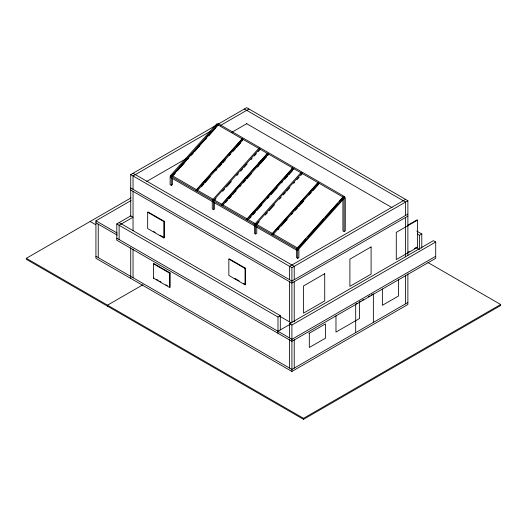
<?xml version="1.0" encoding="UTF-8"?>
<svg xmlns="http://www.w3.org/2000/svg" width="527" height="527" viewBox="0 0 527 527"><rect width="100%" height="100%" fill="white"/><g stroke="black" fill="none" stroke-linecap="round" stroke-linejoin="round"><path stroke-width="0.79" d="M170.491 175.524L216.88 123.766L217.763 124.28L171.374 176.038L170.491 175.524L170.867 176.235M171.71 176.473L218.099 124.721M172.296 176.137L175.023 173.093M176.664 171.262L188.666 157.869M190.846 155.432L193.034 152.995M194.12 151.783L206.676 137.778M208.31 135.946L218.138 124.985M173.535 175.004L175.168 173.179M177.355 170.741L179.536 168.304M180.629 167.085L184.45 162.823M187.724 159.174L188.811 157.955M191.545 154.912L193.178 153.08M194.819 151.256L199.726 145.775M205.187 139.688L206.821 137.857M209.008 135.426L215.009 128.726M195.813 190.392L242.196 138.634M196.545 190.135L242.387 138.99M196.993 191.07L243.375 139.312M201.545 186.551L203.725 184.121M204.819 182.902L210.273 176.808M215.734 170.722L216.821 169.503M219.008 167.072L221.735 164.022M222.829 162.803L225.556 159.76M229.377 155.498L230.464 154.279M233.197 151.236L235.378 148.805M236.471 147.586L240.832 142.712M214.43 200.464L216.063 198.633M222.618 191.327L224.798 188.89M226.432 187.065L231.346 181.584M236.801 175.498L238.441 173.673M240.622 171.235L242.809 168.798M243.896 167.579L247.17 163.93M250.99 159.668L252.084 158.449M254.264 156.012L256.451 153.574M258.085 151.75L260.272 149.312M221.09 204.983L267.479 153.232M221.827 204.733L267.663 153.581M222.269 205.668L268.658 153.91M225.734 202.368L227.368 200.543M229.008 198.712L231.735 195.669M232.829 194.45L236.103 190.8M239.923 186.538L241.01 185.32M243.197 182.882L245.378 180.445M247.018 178.62L251.379 173.752M257.387 167.052L259.02 165.221M260.661 163.396L266.662 156.697M246.372 219.581L292.762 167.823M247.104 219.331L292.946 168.179M247.552 220.26L293.934 168.502M249.923 218.178L251.01 216.966M253.197 214.529L255.378 212.091M257.018 210.266L261.926 204.786M267.387 198.699L269.02 196.867M271.201 194.437L277.209 187.737M281.57 182.862L282.663 181.644M284.85 179.213L287.577 176.17M288.664 174.951L292.485 170.689M255.134 224.884L254.758 224.179L301.148 172.421L302.406 173.64L300.765 175.465M259.291 221.742L256.017 225.398L255.641 224.686L302.03 172.928M265.292 215.042L267.479 212.612M269.113 210.78L274.574 204.693M279.481 199.213L281.122 197.388M283.302 194.95L285.489 192.513M286.576 191.301L289.85 187.645M293.671 183.383L294.764 182.164M296.945 179.727L299.132 177.296M271.655 234.179L318.038 182.421M272.387 233.922L318.229 182.777M272.834 234.858L319.217 183.1M277.933 229.732L279.02 228.514M281.207 226.076L287.208 219.384M291.576 214.509L292.663 213.29M295.39 210.247L297.577 207.809M298.671 206.591L303.032 201.722M309.033 195.023L311.22 192.586M312.854 190.761L318.315 184.674M296.892 248.507L343.281 196.749L344.164 197.256L344.539 197.968L298.15 249.726L296.892 248.507L298.15 249.726M305.667 239.027L296.932 248.77L297.123 250.49L170.715 177.513L170.715 176.15L297.123 249.126M307.847 236.597L323.677 218.936M325.311 217.111L337.32 203.712M339.5 201.281L342.227 198.231M297.781 249.014L344.164 197.256M130.722 216.248L130.722 174.608L216.09 125.321M218.224 124.089L246.682 107.66L407.878 200.721L407.878 255.476M210.583 131.177L133.035 175.946L133.035 189.338M220.543 125.426L249.001 108.997M146.552 181.532L187.105 158.12M231.926 132.244L246.867 123.621M427.977 262.545L500.65 304.501L500.65 305.522L303.506 419.34L26.35 259.324L26.35 258.309L130.973 197.902M407.878 273.849L407.878 304.501L291.912 371.456L95.927 258.309L95.927 220.806L131.071 200.523M171.308 185.333L171.308 177.171L170.129 176.492L170.129 184.654L171.308 185.333L172.487 184.654L172.487 178.119M289.593 337.978L289.593 323.69L433.392 240.668L435.71 242.012L435.71 258.302L291.912 341.325L116.803 240.226L116.803 223.929L130.722 215.899L133.035 217.236L119.122 225.273L119.122 239.554M147.672 212.249L148.113 211.992L164.312 221.347L164.312 237.677L163.871 237.927L147.672 228.573L147.672 212.249L163.871 221.603L164.312 221.347M213.442 209.66L213.442 201.498L212.262 200.813L212.262 208.982L213.442 209.66L214.621 208.982L214.621 202.447M153.469 263.836L153.91 263.586L170.116 272.933L170.116 287.222L169.668 287.478L153.469 278.124L153.469 263.836L169.668 273.19L170.116 272.933M153.469 278.124L153.91 277.867M142.962 284.718L107.528 305.173L107.528 306.194M255.575 233.988L255.575 225.819L254.396 225.141L254.396 233.303L255.575 233.988L256.754 233.303L256.754 226.775M228.85 259.119L229.291 258.862L245.49 268.217L245.49 284.54L245.048 284.797L228.85 275.443L228.85 259.119L245.048 268.467L245.49 268.217M344.684 196.69L343.505 197.368L217.104 124.392L218.283 123.713L344.684 196.69L344.684 198.053M297.709 250.147L298.888 249.469L298.888 257.631L297.709 258.309L296.53 257.631L296.53 249.469L297.709 250.147L297.709 258.309M344.098 231.531L345.277 230.852L345.277 197.711L344.098 198.389L344.098 231.531L342.919 230.852L342.919 199.325M405.559 199.384L289.593 266.333L289.593 279.725M130.722 174.608L291.912 267.676L407.878 200.721M407.878 214.114L291.912 281.062L130.722 188.001M407.878 216.123L291.912 283.071L130.722 190.01M407.858 225.187L417.048 219.878L417.489 220.134L417.489 247.341L396.278 259.587L396.278 232.381L417.489 220.134M116.803 223.929L277.992 316.997L280.311 315.66L280.311 329.942M417.344 234.08L419.472 235.312L421.791 233.975L421.791 248.257M407.858 252.393L409.268 251.577M414.222 248.724L415.632 247.907M277.992 331.279L290.1 324.296M289.593 323.69L291.912 325.027L435.71 242.012M435.71 256.293L291.912 339.316L116.803 238.217M357.108 303.236L355.692 304.053L355.692 332.623M359.23 302.011L360.639 301.194M362.056 300.377L363.472 299.56M368.419 296.708L369.829 295.891M371.245 295.074L373.366 293.849L373.366 322.419M309.309 333.216L325.508 323.861L325.508 338.143L309.309 347.497L309.309 333.216L308.862 332.959M407.878 302.491L291.912 369.447L95.927 256.293M26.35 258.309L303.506 418.319L500.65 304.501M244.37 108.997L405.559 202.058L405.559 215.451M246.498 123.614L392.068 207.658M416.824 231.103L421.791 233.975M241.247 139.695L242.67 140.511M266.102 154.042L268.236 155.274M291.668 168.805L293.091 169.622M317.234 183.561L318.651 184.384M417.048 247.091L417.489 247.341M415.922 247.545L419.472 249.6M228.652 196.953L230.042 197.75M171.894 175.471L297.59 248.039M254.758 224.179L255.641 224.686M253.928 223.949L256.056 225.174M133.035 173.271L294.231 266.333L294.231 279.725M153.752 231.577L155.155 232.387M160.089 235.233L164.312 237.677M234.923 278.44L239.153 280.878M243.375 283.322L245.49 284.54M119.122 222.592L280.311 315.66M279.837 316.279L291.332 322.913M95.927 220.806L117.231 233.105M95.927 222.822L117.231 235.114M90.13 221.485L95.828 224.772M156.73 279.494L158.14 280.305M159.549 281.122L160.959 281.932M165.886 284.784L167.296 285.594M419.472 235.312L419.472 248.803M405.559 217.46L405.559 256.814M405.559 275.193L405.559 303.829M398.564 279.639L398.564 295.963L382.365 305.317L382.365 288.994M359.546 302.169L359.546 318.492L335.976 332.102L335.976 315.772M303.506 418.319L303.506 419.34M303.137 199.252L303.137 201.676M301.964 200.741L301.964 203.165M300.785 201.676L300.785 204.101M294.231 281.734L294.231 321.905M294.231 339.467L294.231 368.109M291.912 267.676L291.912 322.425M291.912 325.027L291.912 371.456M289.593 281.734L289.593 321.905M289.593 339.467L289.593 368.109M277.992 316.997L277.992 333.288M273.355 189.285L273.355 191.756M261.003 160.373L261.003 162.797M259.831 161.861L259.831 164.286M258.652 162.797L258.652 166.031M245.048 268.467L245.048 284.797M169.668 273.19L169.668 287.478M163.871 221.603L163.871 237.927M133.035 191.347L133.035 230.727M133.035 249.08L133.035 277.722M130.722 247.743L130.722 278.394M98.246 224.159L98.246 257.637M259.014 148.094L212.625 199.852L213.507 200.359L259.897 148.607L259.014 148.094M324.718 273.697L303.506 285.937L303.506 313.15L324.718 300.904L324.718 273.697M371.1 246.913L349.895 259.159L349.895 286.372L371.1 274.126L371.1 246.913"/></g></svg>
